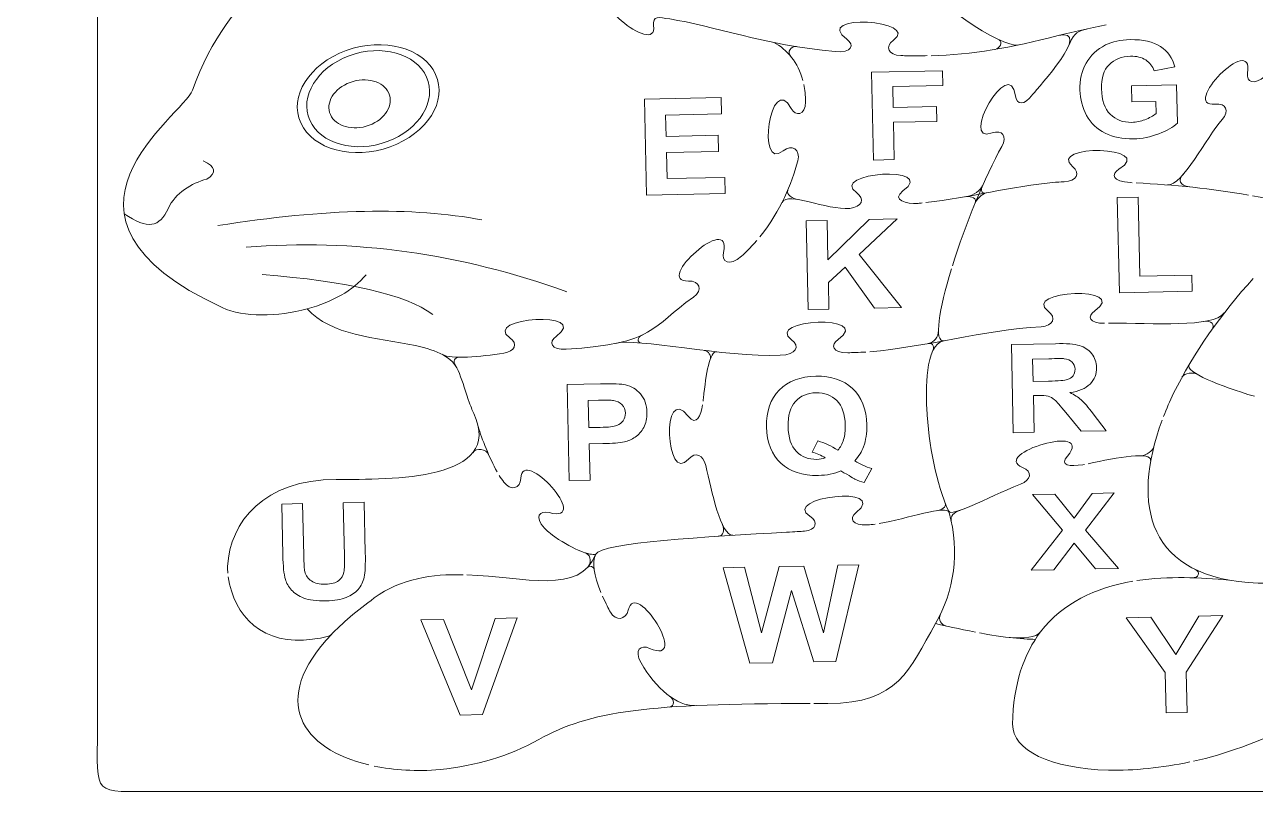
# Model space of a CAD drawing. Header units: millimetres. Extents: x -157 to 146, y -101 to 102.
# Drawn here: x -156.8 to 38.4, y -100.5 to 22.3 of the extents above; entities that cross this region are included whole.
import ezdxf

# ---------------------------------------------------------------- set-up
doc = ezdxf.new("R2010")
doc.units = ezdxf.units.MM
doc.header["$MEASUREMENT"] = 0
doc.layers.add('layer 1', color=7, linetype='Continuous')

msp = doc.modelspace()

# ---------------------------------------------------------------- linework, layer by layer
at = {"layer": 'layer 1', "color": 250, "lineweight": 9}
for points, knots in [([(-145.2239, -89.4805), (-145.2239, -29.4811), (-145.2239, 30.5182), (-145.2239, 90.5176), (-145.2239, 90.5176), (-145.2239, 101.6269), (-146.2814, 100.5684), (-135.1721, 100.5684), (-135.1721, 100.5684), (-45.2325, 100.5684), (44.7071, 100.5684), (134.6468, 100.5684), (134.6468, 100.5684), (145.7984, 100.5684), (144.7761, 101.6701), (144.7761, 90.515), (144.7761, 90.515), (144.7761, 30.5165), (144.7761, -29.482), (144.7761, -89.4805), (144.7761, -89.4805), (144.7761, -100.5424), (145.7711, -99.4316), (134.7144, -99.4316), (134.7144, -99.4316), (44.7296, -99.4316), (-45.2551, -99.4316), (-135.2398, -99.4316), (-135.2398, -99.4316), (-146.2558, -99.4316), (-145.2239, -100.498), (-145.2239, -89.4805)], [0, 0, 0, 0, 0.125, 0.125, 0.125, 0.125, 0.25, 0.25, 0.25, 0.25, 0.375, 0.375, 0.375, 0.375, 0.5, 0.5, 0.5, 0.5, 0.625, 0.625, 0.625, 0.625, 0.75, 0.75, 0.75, 0.75, 0.875, 0.875, 0.875, 0.875, 1, 1, 1, 1]), ([(-37.1446, 68.6696), (-38.302, 68.3868), (-39.5338, 63.6297), (-39.2407, 61.2562), (-39.2407, 61.2562), (-38.9496, 58.8974), (-39.6095, 58.3615), (-40.8535, 59.2016), (-40.8535, 59.2016), (-46.7399, 63.1765), (-40.8127, 47.7432), (-38.6866, 52.6766), (-38.6866, 52.6766), (-38.036, 54.1862), (-36.8608, 53.8153), (-35.6229, 52.651), (-35.6229, 52.651), (-33.4039, 50.5635), (-28.7941, 46.6535), (-26.2743, 47.3192), (-26.2743, 47.3192), (-28.7416, 46.6705), (-24.0841, 41.0125), (-22.2198, 37.8514), (-22.2198, 37.8514), (-21.039, 35.8493), (-21.8088, 35.069), (-23.2352, 35.605), (-23.2352, 35.605), (-29.9847, 38.1413), (-20.2171, 24.5016), (-19.4347, 29.7624), (-19.4347, 29.7624), (-19.1954, 31.3722), (-17.8141, 31.4749), (-16.5839, 30.2407), (-16.5839, 30.2407), (-12.6629, 26.3071), (-2.0189, 18.4974), (0.8826, 19.0468)], [0, 0, 0, 0, 0.1, 0.1, 0.1, 0.1, 0.2, 0.2, 0.2, 0.2, 0.3, 0.3, 0.3, 0.3, 0.4, 0.4, 0.4, 0.4, 0.5, 0.5, 0.5, 0.5, 0.6, 0.6, 0.6, 0.6, 0.7, 0.7, 0.7, 0.7, 0.8, 0.8, 0.8, 0.8, 0.9, 0.9, 0.9, 0.9, 1, 1, 1, 1]), ([(-13.6035, 17.3465), (-14.0242, 17.3355), (-14.5485, 17.3355), (-14.9735, 17.3301), (-14.9735, 17.3301), (-16.3052, 17.3269), (-17.0395, 17.3369), (-17.7788, 17.3551), (-17.7788, 17.3551), (-19.8217, 17.4057), (-20.3823, 18.7997), (-18.9919, 19.7897), (-18.9919, 19.7897), (-14.4483, 23.0249), (-32.07, 24.1355), (-26.3503, 19.9566), (-26.3503, 19.9566), (-25.1415, 19.0735), (-25.5034, 17.7585), (-28.2209, 18.0009), (-28.2209, 18.0009), (-39.3634, 18.9952), (-47.7892, 22.1485), (-54.4172, 23.1682), (-54.4172, 23.1682), (-56.2115, 23.4442), (-57.2048, 23.7287), (-57.0054, 22.1153), (-57.0054, 22.1153), (-56.3537, 16.8429), (-69.4766, 27.788), (-62.2551, 26.8924), (-62.2551, 26.8924), (-60.7289, 26.7031), (-60.3888, 27.4949), (-61.8813, 29.5746), (-61.8813, 29.5746), (-62.42, 30.3254), (-62.7736, 31.3634), (-63.0662, 32.4741)], [0, 0, 0, 0, 0.1, 0.1, 0.1, 0.1, 0.2, 0.2, 0.2, 0.2, 0.3, 0.3, 0.3, 0.3, 0.4, 0.4, 0.4, 0.4, 0.5, 0.5, 0.5, 0.5, 0.6, 0.6, 0.6, 0.6, 0.7, 0.7, 0.7, 0.7, 0.8, 0.8, 0.8, 0.8, 0.9, 0.9, 0.9, 0.9, 1, 1, 1, 1]), ([(-117.9476, 29.5842), (-122.846, 25.6371), (-127.2185, 20.0378), (-130.1443, 11.8921), (-130.1443, 11.8921), (-131.6357, 7.7399), (-156.7711, -8.0987), (-125.4185, -22.641), (-125.4185, -22.641), (-122.015, -24.2196), (-116.6493, -24.0949), (-111.9406, -22.8208), (-111.9406, -22.8208), (-108.2735, -27.0538), (-101.0348, -27.4216), (-94.8028, -28.6695), (-94.8028, -28.6695), (-91.2551, -29.4865), (-88.9083, -30.5011), (-88.0179, -32.6068), (-88.0179, -32.6068), (-87.4544, -33.9393), (-87.0457, -35.329), (-86.4001, -37.2449), (-86.4001, -37.2449), (-86.0106, -38.3386), (-85.7906, -38.8897), (-85.5396, -39.4315), (-85.5396, -39.4315), (-80.5784, -50.1389), (-98.6251, -49.9297), (-107.3653, -49.9209), (-107.3653, -49.9209), (-118.8312, -49.9096), (-124.1759, -56.6295), (-124.5928, -63.7362), (-124.5928, -63.7362), (-124.5868, -64.0343), (-124.5743, -64.4749), (-124.5511, -64.7685)], [0, 0, 0, 0, 0.1, 0.1, 0.1, 0.1, 0.2, 0.2, 0.2, 0.2, 0.3, 0.3, 0.3, 0.3, 0.4, 0.4, 0.4, 0.4, 0.5, 0.5, 0.5, 0.5, 0.6, 0.6, 0.6, 0.6, 0.7, 0.7, 0.7, 0.7, 0.8, 0.8, 0.8, 0.8, 0.9, 0.9, 0.9, 0.9, 1, 1, 1, 1]), ([(70.9758, 19.6711), (70.7908, 19.7489), (70.5389, 19.847), (70.3529, 19.9237), (70.3529, 19.9237), (59.9014, 24.0437), (49.5441, 26.107), (37.6259, 25.3432), (37.6259, 25.3432), (36.8091, 25.2922), (35.9217, 25.2624), (35.0984, 25.1954)], [0, 0, 0, 0, 0.33333333, 0.33333333, 0.33333333, 0.33333333, 0.66666667, 0.66666667, 0.66666667, 0.66666667, 1, 1, 1, 1]), ([(14.7413, 22.2175), (12.091, 21.6857), (9.5432, 21.123), (7.157, 20.5548), (7.157, 20.5548), (-0.3674, 18.526), (-6.5431, 17.5375), (-13.0035, 17.3115)], [0, 0, 0, 0, 0.5, 0.5, 0.5, 0.5, 1, 1, 1, 1]), ([(-9.6186, -16.0069), (-7.5893, -9.5331), (-4.5017, -1.8578), (-1.7771, 2.9414), (-1.7771, 2.9414), (-0.8668, 4.5448), (-1.7053, 5.6534), (-3.3426, 5.0757), (-3.3426, 5.0757), (-8.6929, 3.1875), (-0.4298, 17.7022), (0.3793, 10.9804), (0.3793, 10.9804), (0.5502, 9.5597), (1.7107, 9.2659), (3.1506, 11.2384), (3.1506, 11.2384), (3.8844, 12.2442), (12.8137, 21.787), (7.157, 20.5548)], [0, 0, 0, 0, 0.2, 0.2, 0.2, 0.2, 0.4, 0.4, 0.4, 0.4, 0.6, 0.6, 0.6, 0.6, 0.8, 0.8, 0.8, 0.8, 1, 1, 1, 1]), ([(42.2726, 15.9448), (41.2653, 15.1494), (40.7466, 14.7266), (40.0379, 14.141), (40.0379, 14.141), (38.0989, 12.5386), (36.9993, 13.1455), (37.2013, 14.5634), (37.2013, 14.5634), (38.1575, 21.2729), (26.3826, 9.0194), (32.0615, 9.6589), (32.0615, 9.6589), (33.7993, 9.8546), (34.3604, 8.5667), (33.1695, 7.215), (33.1695, 7.215), (30.6719, 4.3806), (26.8189, -3.3587), (24.506, -3.165)], [0, 0, 0, 0, 0.2, 0.2, 0.2, 0.2, 0.4, 0.4, 0.4, 0.4, 0.6, 0.6, 0.6, 0.6, 0.8, 0.8, 0.8, 0.8, 1, 1, 1, 1]), ([(-33.1926, 12.7906), (-33.0134, 11.9342), (-32.9176, 11.0139), (-32.9184, 10.0338), (-32.9184, 10.0338), (-32.9202, 7.7819), (-34.499, 7.6959), (-35.1948, 8.9698), (-35.1948, 8.9698), (-38.4873, 14.9976), (-40.7644, -1.27), (-36.4591, 2.235), (-36.4591, 2.235), (-35.1416, 3.3075), (-33.6468, 2.4953), (-34.1499, 0.6609), (-34.1499, 0.6609), (-35.1714, -3.0634), (-36.7748, -7.1038), (-40.1456, -11.3955)], [0, 0, 0, 0, 0.2, 0.2, 0.2, 0.2, 0.4, 0.4, 0.4, 0.4, 0.6, 0.6, 0.6, 0.6, 0.8, 0.8, 0.8, 0.8, 1, 1, 1, 1]), ([(18.9127, -2.8204), (18.9127, -2.8204), (18.6079, -2.805), (18.6079, -2.805), (18.6079, -2.805), (15.7226, -2.6666), (15.4996, -1.4474), (16.787, -0.6665), (16.787, -0.6665), (22.8955, 3.0392), (5.2339, 3.34), (9.4411, -0.2452), (9.4411, -0.2452), (10.7285, -1.3423), (10.042, -2.5982), (8.1172, -2.6719), (8.1172, -2.6719), (7.8478, -2.6822), (7.5782, -2.6957), (6.7092, -2.7546), (6.7092, -2.7546), (-0.2842, -3.3438), (-6.919, -5.2143), (-13.812, -5.9672)], [0, 0, 0, 0, 0.16666667, 0.16666667, 0.16666667, 0.16666667, 0.33333333, 0.33333333, 0.33333333, 0.33333333, 0.5, 0.5, 0.5, 0.5, 0.66666667, 0.66666667, 0.66666667, 0.66666667, 0.83333333, 0.83333333, 0.83333333, 0.83333333, 1, 1, 1, 1]), ([(-14.412, -6.0387), (-14.5787, -6.0547), (-14.8971, -6.0858), (-15.0642, -6.1003), (-15.0642, -6.1003), (-16.8958, -6.224), (-19.3765, -5.5653), (-17.4631, -4.1316), (-17.4631, -4.1316), (-11.7843, 0.1235), (-29.3941, -1.2228), (-24.8194, -4.3969), (-24.8194, -4.3969), (-23.4196, -5.3682), (-23.968, -6.6964), (-25.8888, -6.886), (-25.8888, -6.886), (-29.5948, -7.2516), (-35.7696, -4.0955), (-36.6037, -5.9351)], [0, 0, 0, 0, 0.2, 0.2, 0.2, 0.2, 0.4, 0.4, 0.4, 0.4, 0.6, 0.6, 0.6, 0.6, 0.8, 0.8, 0.8, 0.8, 1, 1, 1, 1]), ([(-4.4399, -4.4684), (-4.9382, -4.5648), (-5.196, -4.0383), (-4.8493, -3.3039), (-4.8493, -3.3039), (-5.1914, -4.0221), (-6.1266, -4.8045), (-7.5152, -5.0532), (-7.5152, -5.0532), (-6.5287, -4.8808), (-5.7002, -5.3535), (-5.9973, -6.0188), (-5.9973, -6.0188), (-5.77, -5.5106), (-4.9788, -4.5726), (-4.2605, -4.4336)], [0, 0, 0, 0, 0.25, 0.25, 0.25, 0.25, 0.5, 0.5, 0.5, 0.5, 0.75, 0.75, 0.75, 0.75, 1, 1, 1, 1]), ([(-40.6255, -11.9935), (-41.8308, -13.3271), (-42.4287, -13.9053), (-43.0683, -14.4648), (-43.0683, -14.4648), (-45.0337, -16.184), (-46.2627, -15.3), (-45.9433, -13.9004), (-45.9433, -13.9004), (-44.432, -7.2782), (-57.1885, -18.6537), (-51.4746, -18.4229), (-51.4746, -18.4229), (-49.7261, -18.3523), (-49.0862, -19.8802), (-50.6854, -20.99), (-50.6854, -20.99), (-57.5226, -25.7349), (-56.5986, -28.3573), (-70.8744, -29.2407), (-70.8744, -29.2407), (-73.3317, -29.3928), (-73.6787, -28.1058), (-72.4696, -27.2168), (-72.4696, -27.2168), (-66.7491, -23.0103), (-84.3711, -24.206), (-79.8281, -27.4193), (-79.8281, -27.4193), (-78.438, -28.4026), (-79.0166, -29.6019), (-80.7667, -29.8649), (-80.7667, -29.8649), (-84.5044, -30.4267), (-89.1352, -30.9369), (-90.5456, -30.0574)], [0, 0, 0, 0, 0.11111111, 0.11111111, 0.11111111, 0.11111111, 0.22222222, 0.22222222, 0.22222222, 0.22222222, 0.33333333, 0.33333333, 0.33333333, 0.33333333, 0.44444444, 0.44444444, 0.44444444, 0.44444444, 0.55555556, 0.55555556, 0.55555556, 0.55555556, 0.66666667, 0.66666667, 0.66666667, 0.66666667, 0.77777778, 0.77777778, 0.77777778, 0.77777778, 0.88888889, 0.88888889, 0.88888889, 0.88888889, 1, 1, 1, 1]), ([(11.3067, -47.5401), (11.3067, -47.5401), (11.0519, -47.5854), (11.0519, -47.5854), (11.0519, -47.5854), (9.0219, -47.8725), (7.3083, -47.7612), (8.6243, -46.1986), (8.6243, -46.1986), (13.1197, -40.8621), (-3.7137, -45.8776), (1.5197, -48.0048), (1.5197, -48.0048), (3.1213, -48.6557), (2.8771, -49.9789), (1.1798, -50.663), (1.1798, -50.663), (-4.4631, -52.9373), (-9.7801, -55.9786), (-10.245, -54.9244), (-10.245, -54.9244), (-12.1848, -50.5248), (-13.367, -44.5414), (-13.6894, -38.628), (-13.6894, -38.628), (-13.8017, -36.1889), (-14.037, -28.4529), (-10.9927, -27.9099), (-10.9927, -27.9099), (-12.5877, -28.1986), (-11.7284, -22.9264), (-9.7683, -16.5069)], [0, 0, 0, 0, 0.125, 0.125, 0.125, 0.125, 0.25, 0.25, 0.25, 0.25, 0.375, 0.375, 0.375, 0.375, 0.5, 0.5, 0.5, 0.5, 0.625, 0.625, 0.625, 0.625, 0.75, 0.75, 0.75, 0.75, 0.875, 0.875, 0.875, 0.875, 1, 1, 1, 1]), ([(-22.737, -29.6527), (-13.7295, -28.8714), (-4.8877, -26.2726), (4.4573, -25.6685), (4.4573, -25.6685), (6.3503, -25.5463), (6.9441, -24.2305), (5.5783, -23.2182), (5.5783, -23.2182), (1.1153, -19.9099), (18.7608, -19.0856), (12.9393, -23.1708), (12.9393, -23.1708), (11.7273, -24.0213), (12.0256, -25.1885), (14.5196, -25.1273)], [0, 0, 0, 0, 0.25, 0.25, 0.25, 0.25, 0.5, 0.5, 0.5, 0.5, 0.75, 0.75, 0.75, 0.75, 1, 1, 1, 1]), ([(38.0867, -18.0236), (33.0962, -23.4729), (28.5708, -29.9376), (25.4579, -36.246), (25.4579, -36.246), (24.8714, -37.4807), (24.3403, -38.709), (23.8703, -39.9241)], [0, 0, 0, 0, 0.5, 0.5, 0.5, 0.5, 1, 1, 1, 1]), ([(-63.0372, -28.3262), (-59.9572, -27.3769), (-45.6556, -30.5727), (-36.9312, -30.209), (-36.9312, -30.209), (-34.3591, -30.1018), (-33.7632, -28.7726), (-35.1289, -27.7604), (-35.1289, -27.7604), (-39.5917, -24.4521), (-21.9465, -23.6278), (-27.7678, -27.713), (-27.7678, -27.713), (-28.998, -28.5762), (-28.6887, -29.809), (-26.214, -29.8016), (-26.214, -29.8016), (-25.4476, -29.7994), (-24.4725, -29.7602), (-23.337, -29.6917)], [0, 0, 0, 0, 0.2, 0.2, 0.2, 0.2, 0.4, 0.4, 0.4, 0.4, 0.6, 0.6, 0.6, 0.6, 0.8, 0.8, 0.8, 0.8, 1, 1, 1, 1]), ([(15.1577, -25.113), (15.1577, -25.113), (15.2366, -25.1114), (15.2366, -25.1114), (15.2366, -25.1114), (22.3283, -25.0743), (31.5952, -25.8944), (33.4996, -23.4898)], [0, 0, 0, 0, 0.5, 0.5, 0.5, 0.5, 1, 1, 1, 1]), ([(-11.8242, -26.2503), (-11.8622, -27.2944), (-12.4739, -28.1759), (-13.4448, -28.3514), (-13.4448, -28.3514), (-12.6604, -28.2098), (-12.4167, -28.9912), (-12.7659, -29.5812)], [0, 0, 0, 0, 0.5, 0.5, 0.5, 0.5, 1, 1, 1, 1]), ([(-46.986, -29.6614), (-48.1369, -29.5102), (-48.6863, -33.126), (-49.1185, -36.997), (-49.1185, -36.997), (-49.134, -37.1434), (-49.1522, -37.3017), (-49.1735, -37.467)], [0, 0, 0, 0, 0.5, 0.5, 0.5, 0.5, 1, 1, 1, 1]), ([(-49.2605, -38.0623), (-49.5353, -39.7204), (-50.141, -41.5648), (-51.5144, -39.8703), (-51.5144, -39.8703), (-55.8902, -34.4707), (-55.0777, -50.85), (-51.4948, -46.7035), (-51.4948, -46.7035), (-50.3984, -45.4347), (-49.1295, -46.0005), (-48.7394, -47.7159), (-48.7394, -47.7159), (-47.8337, -51.6978), (-46.3523, -58.908), (-44.4516, -58.7868)], [0, 0, 0, 0, 0.25, 0.25, 0.25, 0.25, 0.5, 0.5, 0.5, 0.5, 0.75, 0.75, 0.75, 0.75, 1, 1, 1, 1]), ([(23.6408, -40.5235), (18.6456, -53.9792), (21.2809, -65.6858), (38.886, -66.3873), (38.886, -66.3873), (41.4325, -66.3839), (43.908, -66.4294), (46.6974, -66.4406)], [0, 0, 0, 0, 0.5, 0.5, 0.5, 0.5, 1, 1, 1, 1]), ([(-81.5215, -49.2942), (-81.3147, -49.631), (-80.9711, -50.0438), (-80.7663, -50.3277), (-80.7663, -50.3277), (-79.7014, -51.8042), (-78.1131, -51.3845), (-78.0684, -49.7604), (-78.0684, -49.7604), (-77.9221, -44.453), (-66.5755, -56.9934), (-73.5893, -55.1717), (-73.5893, -55.1717), (-75.0716, -54.7868), (-76.0293, -55.8419), (-74.3151, -57.6518), (-74.3151, -57.6518), (-74.0775, -57.9026), (-73.8225, -58.146), (-72.6589, -59.0512), (-72.6589, -59.0512), (-69.5153, -61.1698), (-67.0556, -62.0172), (-66.192, -61.7793), (-66.192, -61.7793), (-68.6995, -68.2899), (-77.378, -65.3914), (-86.6266, -65.0616)], [0, 0, 0, 0, 0.14285714, 0.14285714, 0.14285714, 0.14285714, 0.28571429, 0.28571429, 0.28571429, 0.28571429, 0.42857143, 0.42857143, 0.42857143, 0.42857143, 0.57142857, 0.57142857, 0.57142857, 0.57142857, 0.71428571, 0.71428571, 0.71428571, 0.71428571, 0.85714286, 0.85714286, 0.85714286, 0.85714286, 1, 1, 1, 1]), ([(-21.86, -57.0033), (-22.289, -57.0637), (-22.6921, -57.1059), (-23.0596, -57.124), (-23.0596, -57.124), (-25.6279, -57.2506), (-26.0353, -56.1172), (-24.88, -55.1687), (-24.88, -55.1687), (-19.4136, -50.6802), (-36.9419, -52.7634), (-32.2167, -55.7422), (-32.2167, -55.7422), (-30.7708, -56.6537), (-31.262, -58.0126), (-33.0769, -58.121), (-33.0769, -58.121), (-33.796, -58.164), (-34.5506, -58.208), (-35.9334, -58.2873), (-35.9334, -58.2873), (-48.3005, -58.9942), (-65.3669, -59.9342), (-66.192, -61.7793), (-66.192, -61.7793), (-66.7972, -63.1324), (-66.5254, -65.0041), (-65.3899, -67.8535)], [0, 0, 0, 0, 0.14285714, 0.14285714, 0.14285714, 0.14285714, 0.28571429, 0.28571429, 0.28571429, 0.28571429, 0.42857143, 0.42857143, 0.42857143, 0.42857143, 0.57142857, 0.57142857, 0.57142857, 0.57142857, 0.71428571, 0.71428571, 0.71428571, 0.71428571, 0.85714286, 0.85714286, 0.85714286, 0.85714286, 1, 1, 1, 1]), ([(-12.3028, -72.7984), (-9.3622, -67.6735), (-8.3932, -61.4878), (-10.1566, -55.1383), (-10.1566, -55.1383), (-10.3862, -53.9399), (-16.8775, -56.1438), (-21.26, -56.9156)], [0, 0, 0, 0, 0.5, 0.5, 0.5, 0.5, 1, 1, 1, 1]), ([(-67.9027, -61.5678), (-67.2352, -61.7042), (-66.6433, -62.7394), (-67.4387, -63.8336), (-67.4387, -63.8336), (-67.1975, -63.5344), (-66.5117, -63.7776), (-66.4996, -64.0929)], [0, 0, 0, 0, 0.5, 0.5, 0.5, 0.5, 1, 1, 1, 1]), ([(-124.4682, -65.3685), (-123.6347, -71.5568), (-118.8848, -76.4547), (-111.1016, -75.2909), (-111.1016, -75.2909), (-110.1782, -75.1529), (-108.5209, -74.958), (-108.049, -74.4536), (-108.049, -74.4536), (-118.1664, -85.0524), (-112.763, -92.7198), (-102.2, -95.2239)], [0, 0, 0, 0, 0.33333333, 0.33333333, 0.33333333, 0.33333333, 0.66666667, 0.66666667, 0.66666667, 0.66666667, 1, 1, 1, 1]), ([(-87.2266, -65.0445), (-92.0568, -64.9375), (-97.0456, -65.6005), (-101.3237, -68.7318), (-101.3237, -68.7318), (-104.0609, -70.7353), (-106.4467, -72.7787), (-108.204, -74.6143)], [0, 0, 0, 0, 0.5, 0.5, 0.5, 0.5, 1, 1, 1, 1]), ([(-65.1147, -68.4535), (-64.5163, -69.7264), (-64.1926, -70.3904), (-63.8653, -70.9764), (-63.8653, -70.9764), (-63.0466, -72.4423), (-61.3851, -72.2566), (-61.034, -70.6642), (-61.034, -70.6642), (-59.8863, -65.4606), (-51.0929, -79.6613), (-57.6499, -76.7241), (-57.6499, -76.7241), (-59.0358, -76.1033), (-60.1846, -76.9637), (-59, -79.0336), (-59, -79.0336), (-56.6976, -83.0563), (-53.1993, -85.9461), (-50.5221, -85.7975)], [0, 0, 0, 0, 0.2, 0.2, 0.2, 0.2, 0.4, 0.4, 0.4, 0.4, 0.6, 0.6, 0.6, 0.6, 0.8, 0.8, 0.8, 0.8, 1, 1, 1, 1]), ([(-31.5754, -85.4952), (-30.8582, -85.4973), (-30.1311, -85.5002), (-29.3884, -85.5042), (-29.3884, -85.5042), (-18.112, -85.4266), (-16.498, -80.1108), (-12.3028, -72.7984), (-12.3028, -72.7984), (-10.7678, -73.1418), (-8.5955, -73.649), (-5.949, -74.1601)], [0, 0, 0, 0, 0.33333333, 0.33333333, 0.33333333, 0.33333333, 0.66666667, 0.66666667, 0.66666667, 0.66666667, 1, 1, 1, 1]), ([(-5.349, -74.2694), (-3.7642, -74.578), (2.9494, -76.0124), (4.3623, -74.0929), (4.3623, -74.0929), (1.7766, -77.5591), (-0.005, -82.3396), (-0.0674, -88.7611), (-0.0674, -88.7611), (-0.1082, -92.9556), (5.8925, -95.7565), (15.1527, -96.0828), (15.1527, -96.0828), (19.1597, -96.1239), (23.5708, -95.6962), (28.0162, -94.7576)], [0, 0, 0, 0, 0.25, 0.25, 0.25, 0.25, 0.5, 0.5, 0.5, 0.5, 0.75, 0.75, 0.75, 0.75, 1, 1, 1, 1]), ([(-101.3453, -95.4138), (-98.1843, -96.0638), (-94.608, -96.2698), (-90.8722, -95.9742), (-90.8722, -95.9742), (-85.2156, -95.3688), (-79.9637, -93.8434), (-75.2317, -91.1882), (-75.2317, -91.1882), (-67.2034, -86.6833), (-57.6738, -85.4461), (-32.1754, -85.4952)], [0, 0, 0, 0, 0.33333333, 0.33333333, 0.33333333, 0.33333333, 0.66666667, 0.66666667, 0.66666667, 0.66666667, 1, 1, 1, 1]), ([(28.6162, -94.6391), (33.6294, -93.5123), (38.8949, -91.6729), (43.9181, -89.0815), (43.9181, -89.0815), (48.3216, -86.8097), (61.7858, -92.3399), (76.0514, -91.2302), (76.0514, -91.2302), (77.2078, -91.1116), (78.3189, -90.9582), (79.2892, -90.7926)], [0, 0, 0, 0, 0.33333333, 0.33333333, 0.33333333, 0.33333333, 0.66666667, 0.66666667, 0.66666667, 0.66666667, 1, 1, 1, 1])]:
    msp.add_open_spline(points, degree=3, knots=knots, dxfattribs=at)
for points in [[(11.6383, 21.5707), (9.7697, 21.1593), (9.4966, 20.4648), (8.7811, 18.8754)], [(-2.1971, 19.857), (-1.6132, 19.5303), (-2.0806, 18.4834), (-2.8642, 18.3483)], [(-37.9693, 19.4488), (-35.8142, 18.3356), (-34.0905, 16.2545), (-33.3342, 13.3906)], [(-34.3611, 18.7847), (-35.2287, 18.9316), (-35.8849, 17.9293), (-35.3118, 17.3051)], [(27.0105, -1.4455), (26.1067, -2.3864), (26.4087, -3.3219), (28.0121, -3.472)], [(37.3361, -4.7854), (31.4896, -3.7472), (25.5359, -3.1722), (19.5112, -2.8514)], [(-35.7408, -4.0265), (-36.0373, -4.7193), (-34.9172, -5.3697), (-34.0841, -5.477)], [(57.4835, -10.7217), (51.1495, -7.9574), (44.6199, -6.1194), (37.949, -4.896)], [(30.2238, -24.8703), (31.4929, -24.5965), (32.0724, -25.4126), (31.5062, -26.1528)], [(-58.7555, -26.9624), (-59.7266, -27.3593), (-59.6639, -28.2275), (-58.8728, -28.2711)], [(-87.8238, -30.5311), (-88.6255, -30.5371), (-88.9059, -31.1867), (-88.4491, -31.8216)], [(-48.9757, -29.4332), (-48.3194, -29.5105), (-47.8148, -30.3203), (-48.0524, -30.8746)], [(26.7843, -33.6856), (27.1505, -33.0197), (28.546, -32.7992), (29.3313, -33.3099)], [(38.266, -36.7248), (32.8444, -35.0922), (27.2334, -32.9027), (27.9271, -31.6866)], [(-84.8326, -41.4864), (-84.2587, -43.5038), (-83.0675, -46.482), (-81.8359, -48.6942)], [(-85.6955, -45.6758), (-85.1444, -44.8067), (-83.5443, -45.0441), (-83.1269, -46.0393)], [(22.2504, -44.8244), (22.2209, -45.2676), (21.1442, -46.1705), (20.3213, -46.1507)], [(21.7858, -46.9087), (22.1, -45.4554), (16.5673, -46.3874), (11.8955, -47.4232)], [(-10.7497, -53.7011), (-10.5129, -54.2954), (-11.3535, -54.7681), (-12.2116, -54.9002)], [(-8.4152, -54.8233), (-9.4275, -55.138), (-9.995, -55.7589), (-9.8124, -56.528)], [(-46.1159, -57.0535), (-45.6681, -58.0079), (-45.9307, -58.8806), (-46.7808, -58.9361)], [(28.8489, -64.2103), (29.8351, -64.6478), (29.3972, -65.5701), (28.393, -65.5278)], [(19.002, -66.0588), (12.9616, -67.1704), (7.9613, -69.4805), (4.3623, -74.0929)], [(34.237, -65.8957), (29.6597, -65.4501), (24.7784, -65.2491), (19.6157, -65.9677)], [(-11.5121, -71.2961), (-11.9492, -72.1592), (-11.415, -73.0142), (-10.6464, -73.1714)], [(-0.6341, -75.0001), (0.9528, -75.1916), (2.6079, -75.2773), (3.5259, -75.306)], [(-54.4674, -84.3141), (-53.6959, -84.8312), (-53.6179, -85.9735), (-54.559, -86.0396)]]:
    msp.add_open_spline(points, degree=3, dxfattribs=at)
at = {"layer": 'layer 1', "color": 22, "lineweight": 9}
for points, knots in [([(-105.757, 18.158), (-99.8546, 20.289), (-93.5106, 18.5967), (-91.5901, 14.3789), (-91.5901, 14.3789), (-89.6697, 10.1612), (-92.8988, 5.0129), (-98.8011, 2.8817), (-98.8011, 2.8817), (-104.7034, 0.7507), (-111.0475, 2.4429), (-112.9679, 6.6606), (-112.9679, 6.6606), (-114.8884, 10.8785), (-111.6592, 16.0268), (-105.757, 18.158)], [0, 0, 0, 0, 0.25, 0.25, 0.25, 0.25, 0.5, 0.5, 0.5, 0.5, 0.75, 0.75, 0.75, 0.75, 1, 1, 1, 1]), ([(18.8563, 9.9961), (18.8563, 9.9961), (18.8006, 12.5639), (18.8006, 12.5639), (18.8006, 12.5639), (18.8006, 12.5639), (25.9418, 12.7152), (25.9418, 12.7152), (25.9418, 12.7152), (25.9418, 12.7152), (26.0735, 6.6468), (26.0735, 6.6468), (26.0735, 6.6468), (25.3917, 6.0079), (24.3987, 5.4369), (23.0908, 4.9336), (23.0908, 4.9336), (21.7828, 4.434), (20.4545, 4.1681), (19.1056, 4.1395), (19.1056, 4.1395), (17.3901, 4.1032), (15.8851, 4.4049), (14.5944, 5.0446), (14.5944, 5.0446), (13.3037, 5.6879), (12.324, 6.6217), (11.655, 7.853), (11.655, 7.853), (10.9861, 9.0843), (10.6358, 10.4288), (10.6041, 11.89), (10.6041, 11.89), (10.5697, 13.4754), (10.8983, 14.8946), (11.586, 16.1439), (11.586, 16.1439), (12.2776, 17.3899), (13.304, 18.359), (14.6729, 19.0445), (14.6729, 19.0445), (15.7127, 19.5739), (17.0178, 19.8535), (18.5844, 19.8867), (18.5844, 19.8867), (20.6209, 19.9299), (22.2228, 19.5663), (23.3824, 18.7996), (23.3824, 18.7996), (24.546, 18.0295), (25.3072, 16.9491), (25.6662, 15.5551), (25.6662, 15.5551), (25.6662, 15.5551), (22.3887, 14.9145), (22.3887, 14.9145), (22.3887, 14.9145), (22.1394, 15.6578), (21.691, 16.241), (21.0436, 16.6601), (21.0436, 16.6601), (20.3961, 17.0793), (19.5967, 17.2788), (18.6414, 17.2585), (18.6414, 17.2585), (17.1933, 17.2279), (16.0525, 16.7779), (15.215, 15.9085), (15.215, 15.9085), (14.3777, 15.0357), (13.9809, 13.7641), (14.0173, 12.0865), (14.0173, 12.0865), (14.0565, 10.2812), (14.5177, 8.932), (15.4047, 8.046), (15.4047, 8.046), (16.2878, 7.1599), (17.4324, 6.7334), (18.8347, 6.7631), (18.8347, 6.7631), (19.5301, 6.7778), (20.2228, 6.9203), (20.9165, 7.1869), (20.9165, 7.1869), (21.6064, 7.4535), (22.1997, 7.7747), (22.6924, 8.1435), (22.6924, 8.1435), (22.6924, 8.1435), (22.6505, 10.0765), (22.6505, 10.0765), (22.6505, 10.0765), (22.6505, 10.0765), (18.8563, 9.9961), (18.8563, 9.9961)], [0, 0, 0, 0, 0.04166667, 0.04166667, 0.04166667, 0.04166667, 0.08333333, 0.08333333, 0.08333333, 0.08333333, 0.125, 0.125, 0.125, 0.125, 0.16666667, 0.16666667, 0.16666667, 0.16666667, 0.20833333, 0.20833333, 0.20833333, 0.20833333, 0.25, 0.25, 0.25, 0.25, 0.29166667, 0.29166667, 0.29166667, 0.29166667, 0.33333333, 0.33333333, 0.33333333, 0.33333333, 0.375, 0.375, 0.375, 0.375, 0.41666667, 0.41666667, 0.41666667, 0.41666667, 0.45833333, 0.45833333, 0.45833333, 0.45833333, 0.5, 0.5, 0.5, 0.5, 0.54166667, 0.54166667, 0.54166667, 0.54166667, 0.58333333, 0.58333333, 0.58333333, 0.58333333, 0.625, 0.625, 0.625, 0.625, 0.66666667, 0.66666667, 0.66666667, 0.66666667, 0.70833333, 0.70833333, 0.70833333, 0.70833333, 0.75, 0.75, 0.75, 0.75, 0.79166667, 0.79166667, 0.79166667, 0.79166667, 0.83333333, 0.83333333, 0.83333333, 0.83333333, 0.875, 0.875, 0.875, 0.875, 0.91666667, 0.91666667, 0.91666667, 0.91666667, 0.95833333, 0.95833333, 0.95833333, 0.95833333, 1, 1, 1, 1]), ([(-105.2983, 17.3278), (-100.1823, 19.2236), (-94.6815, 17.7124), (-93.0143, 13.9531), (-93.0143, 13.9531), (-91.3472, 10.1938), (-94.144, 5.6079), (-99.2599, 3.7119), (-99.2599, 3.7119), (-104.3757, 1.8161), (-109.8766, 3.3272), (-111.5437, 7.0865), (-111.5437, 7.0865), (-113.2109, 10.8458), (-110.414, 15.4317), (-105.2983, 17.3278)], [0, 0, 0, 0, 0.25, 0.25, 0.25, 0.25, 0.5, 0.5, 0.5, 0.5, 0.75, 0.75, 0.75, 0.75, 1, 1, 1, 1]), ([(-105.1575, 13.105), (-102.5996, 14.0529), (-99.8492, 13.2974), (-99.0156, 11.4178), (-99.0156, 11.4178), (-98.1821, 9.5381), (-99.5805, 7.2451), (-102.1384, 6.2972), (-102.1384, 6.2972), (-104.6962, 5.3493), (-107.4466, 6.1048), (-108.2802, 7.9844), (-108.2802, 7.9844), (-109.1138, 9.8641), (-107.7154, 12.1571), (-105.1575, 13.105)], [0, 0, 0, 0, 0.25, 0.25, 0.25, 0.25, 0.5, 0.5, 0.5, 0.5, 0.75, 0.75, 0.75, 0.75, 1, 1, 1, 1]), ([(-22.1555, 0.7838), (-22.1555, 0.7838), (-22.458, 14.7246), (-22.458, 14.7246), (-22.458, 14.7246), (-22.458, 14.7246), (-11.2055, 14.963), (-11.2055, 14.963), (-11.2055, 14.963), (-11.2055, 14.963), (-11.1543, 12.6032), (-11.1543, 12.6032), (-11.1543, 12.6032), (-11.1543, 12.6032), (-19.0903, 12.4351), (-19.0903, 12.4351), (-19.0903, 12.4351), (-19.0903, 12.4351), (-19.0187, 9.1373), (-19.0187, 9.1373), (-19.0187, 9.1373), (-19.0187, 9.1373), (-12.1678, 9.2825), (-12.1678, 9.2825), (-12.1678, 9.2825), (-12.1678, 9.2825), (-12.1167, 6.9228), (-12.1167, 6.9228), (-12.1167, 6.9228), (-12.1167, 6.9228), (-18.9675, 6.7777), (-18.9675, 6.7777), (-18.9675, 6.7777), (-18.9675, 6.7777), (-18.839, 0.854), (-18.839, 0.854), (-18.839, 0.854), (-18.839, 0.854), (-22.1555, 0.7838), (-22.1555, 0.7838)], [0, 0, 0, 0, 0.1, 0.1, 0.1, 0.1, 0.2, 0.2, 0.2, 0.2, 0.3, 0.3, 0.3, 0.3, 0.4, 0.4, 0.4, 0.4, 0.5, 0.5, 0.5, 0.5, 0.6, 0.6, 0.6, 0.6, 0.7, 0.7, 0.7, 0.7, 0.8, 0.8, 0.8, 0.8, 0.9, 0.9, 0.9, 0.9, 1, 1, 1, 1]), ([(-58.1456, -4.809), (-58.1456, -4.809), (-58.4761, 10.4241), (-58.4761, 10.4241), (-58.4761, 10.4241), (-58.4761, 10.4241), (-46.3103, 10.6818), (-46.3103, 10.6818), (-46.3103, 10.6818), (-46.3103, 10.6818), (-46.2544, 8.1033), (-46.2544, 8.1033), (-46.2544, 8.1033), (-46.2544, 8.1033), (-55.1074, 7.9157), (-55.1074, 7.9157), (-55.1074, 7.9157), (-55.1074, 7.9157), (-55.0342, 4.5393), (-55.0342, 4.5393), (-55.0342, 4.5393), (-55.0342, 4.5393), (-46.7964, 4.7138), (-46.7964, 4.7138), (-46.7964, 4.7138), (-46.7964, 4.7138), (-46.7407, 2.1495), (-46.7407, 2.1495), (-46.7407, 2.1495), (-46.7407, 2.1495), (-54.9786, 1.975), (-54.9786, 1.975), (-54.9786, 1.975), (-54.9786, 1.975), (-54.8886, -2.171), (-54.8886, -2.171), (-54.8886, -2.171), (-54.8886, -2.171), (-45.7223, -1.9769), (-45.7223, -1.9769), (-45.7223, -1.9769), (-45.7223, -1.9769), (-45.6666, -4.5447), (-45.6666, -4.5447), (-45.6666, -4.5447), (-45.6666, -4.5447), (-58.1456, -4.809), (-58.1456, -4.809)], [0, 0, 0, 0, 0.08333333, 0.08333333, 0.08333333, 0.08333333, 0.16666667, 0.16666667, 0.16666667, 0.16666667, 0.25, 0.25, 0.25, 0.25, 0.33333333, 0.33333333, 0.33333333, 0.33333333, 0.41666667, 0.41666667, 0.41666667, 0.41666667, 0.5, 0.5, 0.5, 0.5, 0.58333333, 0.58333333, 0.58333333, 0.58333333, 0.66666667, 0.66666667, 0.66666667, 0.66666667, 0.75, 0.75, 0.75, 0.75, 0.83333333, 0.83333333, 0.83333333, 0.83333333, 0.91666667, 0.91666667, 0.91666667, 0.91666667, 1, 1, 1, 1]), ([(-140.9855, -7.735), (-137.2571, -10.3455), (-135.3521, -9.8646), (-134.0037, -6.9414), (-134.0037, -6.9414), (-132.8306, -4.3984), (-130.3261, -2.9149), (-127.8773, -2.2512), (-127.8773, -2.2512), (-126.266, -1.2432), (-126.4505, -0.2731), (-128.4306, 0.6588)], [0, 0, 0, 0, 0.33333333, 0.33333333, 0.33333333, 0.33333333, 0.66666667, 0.66666667, 0.66666667, 0.66666667, 1, 1, 1, 1]), ([(16.86, -20.2932), (16.86, -20.2932), (16.5322, -5.1842), (16.5322, -5.1842), (16.5322, -5.1842), (16.5322, -5.1842), (19.8449, -5.1141), (19.8449, -5.1141), (19.8449, -5.1141), (19.8449, -5.1141), (20.117, -17.6552), (20.117, -17.6552), (20.117, -17.6552), (20.117, -17.6552), (28.3548, -17.4807), (28.3548, -17.4807), (28.3548, -17.4807), (28.3548, -17.4807), (28.4105, -20.0485), (28.4105, -20.0485), (28.4105, -20.0485), (28.4105, -20.0485), (16.86, -20.2932), (16.86, -20.2932)], [0, 0, 0, 0, 0.16666667, 0.16666667, 0.16666667, 0.16666667, 0.33333333, 0.33333333, 0.33333333, 0.33333333, 0.5, 0.5, 0.5, 0.5, 0.66666667, 0.66666667, 0.66666667, 0.66666667, 0.83333333, 0.83333333, 0.83333333, 0.83333333, 1, 1, 1, 1]), ([(-32.5168, -22.9642), (-32.5168, -22.9642), (-32.8224, -8.8752), (-32.8224, -8.8752), (-32.8224, -8.8752), (-32.8224, -8.8752), (-29.5097, -8.805), (-29.5097, -8.805), (-29.5097, -8.805), (-29.5097, -8.805), (-29.374, -15.0606), (-29.374, -15.0606), (-29.374, -15.0606), (-29.374, -15.0606), (-22.8155, -8.6632), (-22.8155, -8.6632), (-22.8155, -8.6632), (-22.8155, -8.6632), (-18.3603, -8.5688), (-18.3603, -8.5688), (-18.3603, -8.5688), (-18.3603, -8.5688), (-24.4196, -14.1877), (-24.4196, -14.1877), (-24.4196, -14.1877), (-24.4196, -14.1877), (-17.7185, -22.6507), (-17.7185, -22.6507), (-17.7185, -22.6507), (-17.7185, -22.6507), (-22.0055, -22.7416), (-22.0055, -22.7416), (-22.0055, -22.7416), (-22.0055, -22.7416), (-26.6576, -16.2239), (-26.6576, -16.2239), (-26.6576, -16.2239), (-26.6576, -16.2239), (-29.2964, -18.6361), (-29.2964, -18.6361), (-29.2964, -18.6361), (-29.2964, -18.6361), (-29.2041, -22.8941), (-29.2041, -22.8941), (-29.2041, -22.8941), (-29.2041, -22.8941), (-32.5168, -22.9642), (-32.5168, -22.9642)], [0, 0, 0, 0, 0.08333333, 0.08333333, 0.08333333, 0.08333333, 0.16666667, 0.16666667, 0.16666667, 0.16666667, 0.25, 0.25, 0.25, 0.25, 0.33333333, 0.33333333, 0.33333333, 0.33333333, 0.41666667, 0.41666667, 0.41666667, 0.41666667, 0.5, 0.5, 0.5, 0.5, 0.58333333, 0.58333333, 0.58333333, 0.58333333, 0.66666667, 0.66666667, 0.66666667, 0.66666667, 0.75, 0.75, 0.75, 0.75, 0.83333333, 0.83333333, 0.83333333, 0.83333333, 0.91666667, 0.91666667, 0.91666667, 0.91666667, 1, 1, 1, 1]), ([(0.0286, -42.5049), (0.0286, -42.5049), (-0.2748, -28.5153), (-0.2748, -28.5153), (-0.2748, -28.5153), (-0.2748, -28.5153), (6.7022, -28.3675), (6.7022, -28.3675), (6.7022, -28.3675), (8.456, -28.3303), (9.7311, -28.4304), (10.5313, -28.6644), (10.5313, -28.6644), (11.3314, -28.8984), (11.9792, -29.3311), (12.4708, -29.9627), (12.4708, -29.9627), (12.9624, -30.5974), (13.2152, -31.3253), (13.2331, -32.1526), (13.2331, -32.1526), (13.2559, -33.2014), (12.9117, -34.0788), (12.2044, -34.7781), (12.2044, -34.7781), (11.497, -35.4742), (10.4212, -35.9303), (8.9846, -36.1367), (8.9846, -36.1367), (9.7107, -36.4798), (10.3115, -36.8581), (10.7868, -37.2749), (10.7868, -37.2749), (11.2623, -37.6917), (11.9053, -38.4341), (12.7198, -39.5053), (12.7198, -39.5053), (12.7198, -39.5053), (14.785, -42.1923), (14.785, -42.1923), (14.785, -42.1923), (14.785, -42.1923), (10.8227, -42.2762), (10.8227, -42.2762), (10.8227, -42.2762), (10.8227, -42.2762), (8.3609, -39.2815), (8.3609, -39.2815), (8.3609, -39.2815), (7.4853, -38.2117), (6.8897, -37.5399), (6.5703, -37.2632), (6.5703, -37.2632), (6.2507, -36.9865), (5.9142, -36.8013), (5.5603, -36.7013), (5.5603, -36.7013), (5.2065, -36.6045), (4.6513, -36.5642), (3.8871, -36.5804), (3.8871, -36.5804), (3.8871, -36.5804), (3.2185, -36.5945), (3.2185, -36.5945), (3.2185, -36.5945), (3.2185, -36.5945), (3.3452, -42.4346), (3.3452, -42.4346), (3.3452, -42.4346), (3.3452, -42.4346), (0.0286, -42.5049), (0.0286, -42.5049)], [0, 0, 0, 0, 0.05555556, 0.05555556, 0.05555556, 0.05555556, 0.11111111, 0.11111111, 0.11111111, 0.11111111, 0.16666667, 0.16666667, 0.16666667, 0.16666667, 0.22222222, 0.22222222, 0.22222222, 0.22222222, 0.27777778, 0.27777778, 0.27777778, 0.27777778, 0.33333333, 0.33333333, 0.33333333, 0.33333333, 0.38888889, 0.38888889, 0.38888889, 0.38888889, 0.44444444, 0.44444444, 0.44444444, 0.44444444, 0.5, 0.5, 0.5, 0.5, 0.55555556, 0.55555556, 0.55555556, 0.55555556, 0.61111111, 0.61111111, 0.61111111, 0.61111111, 0.66666667, 0.66666667, 0.66666667, 0.66666667, 0.72222222, 0.72222222, 0.72222222, 0.72222222, 0.77777778, 0.77777778, 0.77777778, 0.77777778, 0.83333333, 0.83333333, 0.83333333, 0.83333333, 0.88888889, 0.88888889, 0.88888889, 0.88888889, 0.94444444, 0.94444444, 0.94444444, 0.94444444, 1, 1, 1, 1]), ([(3.1701, -34.3601), (3.1701, -34.3601), (5.6192, -34.3082), (5.6192, -34.3082), (5.6192, -34.3082), (7.2087, -34.2745), (8.201, -34.1981), (8.5959, -34.0757), (8.5959, -34.0757), (8.987, -33.9534), (9.2922, -33.7482), (9.5115, -33.4632), (9.5115, -33.4632), (9.727, -33.1784), (9.8341, -32.8275), (9.825, -32.4073), (9.825, -32.4073), (9.8148, -31.935), (9.6575, -31.5603), (9.357, -31.2767), (9.357, -31.2767), (9.0565, -30.993), (8.6361, -30.8195), (8.0956, -30.7527), (8.0956, -30.7527), (7.8276, -30.729), (7.021, -30.7299), (5.676, -30.7584), (5.676, -30.7584), (5.676, -30.7584), (3.0931, -30.8131), (3.0931, -30.8131), (3.0931, -30.8131), (3.0931, -30.8131), (3.1701, -34.3601), (3.1701, -34.3601)], [0, 0, 0, 0, 0.11111111, 0.11111111, 0.11111111, 0.11111111, 0.22222222, 0.22222222, 0.22222222, 0.22222222, 0.33333333, 0.33333333, 0.33333333, 0.33333333, 0.44444444, 0.44444444, 0.44444444, 0.44444444, 0.55555556, 0.55555556, 0.55555556, 0.55555556, 0.66666667, 0.66666667, 0.66666667, 0.66666667, 0.77777778, 0.77777778, 0.77777778, 0.77777778, 0.88888889, 0.88888889, 0.88888889, 0.88888889, 1, 1, 1, 1]), ([(-70.41, -50.0984), (-70.41, -50.0984), (-70.7405, -34.8653), (-70.7405, -34.8653), (-70.7405, -34.8653), (-70.7405, -34.8653), (-65.4256, -34.7527), (-65.4256, -34.7527), (-65.4256, -34.7527), (-63.412, -34.7101), (-62.096, -34.7603), (-61.4814, -34.8998), (-61.4814, -34.8998), (-60.5365, -35.1069), (-59.7347, -35.5867), (-59.0838, -36.3394), (-59.0838, -36.3394), (-58.4329, -37.092), (-58.0944, -38.0748), (-58.0681, -39.2842), (-58.0681, -39.2842), (-58.0478, -40.2205), (-58.2142, -41.0118), (-58.5671, -41.6545), (-58.5671, -41.6545), (-58.9201, -42.3006), (-59.3717, -42.8105), (-59.9292, -43.1878), (-59.9292, -43.1878), (-60.483, -43.5615), (-61.0509, -43.8148), (-61.6291, -43.9441), (-61.6291, -43.9441), (-62.417, -44.1063), (-63.5616, -44.205), (-65.0632, -44.2368), (-65.0632, -44.2368), (-65.0632, -44.2368), (-67.222, -44.2826), (-67.222, -44.2826), (-67.222, -44.2826), (-67.222, -44.2826), (-67.0973, -50.0282), (-67.0973, -50.0282), (-67.0973, -50.0282), (-67.0973, -50.0282), (-70.41, -50.0984), (-70.41, -50.0984)], [0, 0, 0, 0, 0.08333333, 0.08333333, 0.08333333, 0.08333333, 0.16666667, 0.16666667, 0.16666667, 0.16666667, 0.25, 0.25, 0.25, 0.25, 0.33333333, 0.33333333, 0.33333333, 0.33333333, 0.41666667, 0.41666667, 0.41666667, 0.41666667, 0.5, 0.5, 0.5, 0.5, 0.58333333, 0.58333333, 0.58333333, 0.58333333, 0.66666667, 0.66666667, 0.66666667, 0.66666667, 0.75, 0.75, 0.75, 0.75, 0.83333333, 0.83333333, 0.83333333, 0.83333333, 0.91666667, 0.91666667, 0.91666667, 0.91666667, 1, 1, 1, 1]), ([(-25.1015, -46.968), (-24.2797, -47.49), (-23.3839, -47.9039), (-22.4218, -48.1994), (-22.4218, -48.1994), (-22.4218, -48.1994), (-23.5936, -50.3993), (-23.5936, -50.3993), (-23.5936, -50.3993), (-24.0971, -50.2715), (-24.5903, -50.0904), (-25.0731, -49.8593), (-25.0731, -49.8593), (-25.1812, -49.812), (-25.9246, -49.377), (-27.3071, -48.5547), (-27.3071, -48.5547), (-28.3751, -49.0139), (-29.5588, -49.2554), (-30.8654, -49.2831), (-30.8654, -49.2831), (-33.3873, -49.3365), (-35.3776, -48.6903), (-36.8365, -47.3409), (-36.8365, -47.3409), (-38.2954, -45.995), (-39.0519, -44.0737), (-39.106, -41.5803), (-39.106, -41.5803), (-39.16, -39.0905), (-38.4875, -37.1424), (-37.0846, -35.7289), (-37.0846, -35.7289), (-35.6818, -34.3188), (-33.7519, -33.586), (-31.295, -33.5339), (-31.295, -33.5339), (-28.865, -33.4825), (-26.9204, -34.1332), (-25.4653, -35.4827), (-25.4653, -35.4827), (-24.0101, -36.8357), (-23.2537, -38.7535), (-23.1997, -41.2434), (-23.1997, -41.2434), (-23.1711, -42.5592), (-23.3447, -43.7196), (-23.7167, -44.7246), (-23.7167, -44.7246), (-24.0019, -45.4935), (-24.4635, -46.2414), (-25.1015, -46.968)], [0, 0, 0, 0, 0.07692308, 0.07692308, 0.07692308, 0.07692308, 0.15384615, 0.15384615, 0.15384615, 0.15384615, 0.23076923, 0.23076923, 0.23076923, 0.23076923, 0.30769231, 0.30769231, 0.30769231, 0.30769231, 0.38461538, 0.38461538, 0.38461538, 0.38461538, 0.46153846, 0.46153846, 0.46153846, 0.46153846, 0.53846154, 0.53846154, 0.53846154, 0.53846154, 0.61538462, 0.61538462, 0.61538462, 0.61538462, 0.69230769, 0.69230769, 0.69230769, 0.69230769, 0.76923077, 0.76923077, 0.76923077, 0.76923077, 0.84615385, 0.84615385, 0.84615385, 0.84615385, 0.92307692, 0.92307692, 0.92307692, 0.92307692, 1, 1, 1, 1]), ([(-27.806, -45.2902), (-27.3882, -44.8165), (-27.0833, -44.2494), (-26.8836, -43.5852), (-26.8836, -43.5852), (-26.6877, -42.9246), (-26.5971, -42.1669), (-26.6156, -41.3157), (-26.6156, -41.3157), (-26.6538, -39.553), (-27.0987, -38.2495), (-27.9544, -37.3983), (-27.9544, -37.3983), (-28.81, -36.5471), (-29.9121, -36.134), (-31.261, -36.1626), (-31.261, -36.1626), (-32.6135, -36.1913), (-33.6969, -36.6506), (-34.5186, -37.5409), (-34.5186, -37.5409), (-35.3402, -38.4312), (-35.7321, -39.7524), (-35.694, -41.508), (-35.694, -41.508), (-35.6555, -43.2849), (-35.2062, -44.6096), (-34.3465, -45.4749), (-34.3465, -45.4749), (-33.4867, -46.3402), (-32.4187, -46.7612), (-31.1349, -46.734), (-31.1349, -46.734), (-30.6573, -46.7239), (-30.2042, -46.6397), (-29.7832, -46.4853), (-29.7832, -46.4853), (-30.4645, -46.0916), (-31.1554, -45.787), (-31.852, -45.5711), (-31.852, -45.5711), (-31.852, -45.5711), (-30.9616, -43.7958), (-30.9616, -43.7958), (-30.9616, -43.7958), (-29.8651, -44.1203), (-28.8107, -44.6161), (-27.806, -45.2902)], [0, 0, 0, 0, 0.08333333, 0.08333333, 0.08333333, 0.08333333, 0.16666667, 0.16666667, 0.16666667, 0.16666667, 0.25, 0.25, 0.25, 0.25, 0.33333333, 0.33333333, 0.33333333, 0.33333333, 0.41666667, 0.41666667, 0.41666667, 0.41666667, 0.5, 0.5, 0.5, 0.5, 0.58333333, 0.58333333, 0.58333333, 0.58333333, 0.66666667, 0.66666667, 0.66666667, 0.66666667, 0.75, 0.75, 0.75, 0.75, 0.83333333, 0.83333333, 0.83333333, 0.83333333, 0.91666667, 0.91666667, 0.91666667, 0.91666667, 1, 1, 1, 1]), ([(-67.3718, -37.3737), (-67.3718, -37.3737), (-67.2781, -41.6935), (-67.2781, -41.6935), (-67.2781, -41.6935), (-67.2781, -41.6935), (-65.467, -41.6551), (-65.467, -41.6551), (-65.467, -41.6551), (-64.1603, -41.6274), (-63.287, -41.5309), (-62.8511, -41.362), (-62.8511, -41.362), (-62.4152, -41.1931), (-62.0767, -40.9375), (-61.8318, -40.5917), (-61.8318, -40.5917), (-61.5909, -40.246), (-61.4733, -39.8496), (-61.4831, -39.3992), (-61.4831, -39.3992), (-61.4951, -38.8458), (-61.6808, -38.3921), (-62.0401, -38.0378), (-62.0401, -38.0378), (-62.3957, -37.6869), (-62.8476, -37.4694), (-63.3845, -37.392), (-63.3845, -37.392), (-63.7833, -37.3295), (-64.5788, -37.3145), (-65.7709, -37.3397), (-65.7709, -37.3397), (-65.7709, -37.3397), (-67.3718, -37.3737), (-67.3718, -37.3737)], [0, 0, 0, 0, 0.11111111, 0.11111111, 0.11111111, 0.11111111, 0.22222222, 0.22222222, 0.22222222, 0.22222222, 0.33333333, 0.33333333, 0.33333333, 0.33333333, 0.44444444, 0.44444444, 0.44444444, 0.44444444, 0.55555556, 0.55555556, 0.55555556, 0.55555556, 0.66666667, 0.66666667, 0.66666667, 0.66666667, 0.77777778, 0.77777778, 0.77777778, 0.77777778, 0.88888889, 0.88888889, 0.88888889, 0.88888889, 1, 1, 1, 1]), ([(2.859, -64.3348), (2.859, -64.3348), (7.8229, -57.9683), (7.8229, -57.9683), (7.8229, -57.9683), (7.8229, -57.9683), (3.0782, -52.33), (3.0782, -52.33), (3.0782, -52.33), (3.0782, -52.33), (6.5972, -52.2555), (6.5972, -52.2555), (6.5972, -52.2555), (6.5972, -52.2555), (9.6753, -56.0459), (9.6753, -56.0459), (9.6753, -56.0459), (9.6753, -56.0459), (12.5202, -52.13), (12.5202, -52.13), (12.5202, -52.13), (12.5202, -52.13), (16.0115, -52.056), (16.0115, -52.056), (16.0115, -52.056), (16.0115, -52.056), (11.4967, -57.9799), (11.4967, -57.9799), (11.4967, -57.9799), (11.4967, -57.9799), (16.7302, -64.0409), (16.7302, -64.0409), (16.7302, -64.0409), (16.7302, -64.0409), (13.0966, -64.1179), (13.0966, -64.1179), (13.0966, -64.1179), (13.0966, -64.1179), (9.6994, -60.0408), (9.6994, -60.0408), (9.6994, -60.0408), (9.6994, -60.0408), (6.4719, -64.2583), (6.4719, -64.2583), (6.4719, -64.2583), (6.4719, -64.2583), (2.859, -64.3348), (2.859, -64.3348)], [0, 0, 0, 0, 0.08333333, 0.08333333, 0.08333333, 0.08333333, 0.16666667, 0.16666667, 0.16666667, 0.16666667, 0.25, 0.25, 0.25, 0.25, 0.33333333, 0.33333333, 0.33333333, 0.33333333, 0.41666667, 0.41666667, 0.41666667, 0.41666667, 0.5, 0.5, 0.5, 0.5, 0.58333333, 0.58333333, 0.58333333, 0.58333333, 0.66666667, 0.66666667, 0.66666667, 0.66666667, 0.75, 0.75, 0.75, 0.75, 0.83333333, 0.83333333, 0.83333333, 0.83333333, 0.91666667, 0.91666667, 0.91666667, 0.91666667, 1, 1, 1, 1]), ([(-115.995, -53.8259), (-115.995, -53.8259), (-112.6823, -53.7557), (-112.6823, -53.7557), (-112.6823, -53.7557), (-112.6823, -53.7557), (-112.5033, -62.0053), (-112.5033, -62.0053), (-112.5033, -62.0053), (-112.475, -63.3141), (-112.4145, -64.1645), (-112.3259, -64.5494), (-112.3259, -64.5494), (-112.1709, -65.1705), (-111.82, -65.6634), (-111.2808, -66.0282), (-111.2808, -66.0282), (-110.7377, -66.3963), (-110.0038, -66.5688), (-109.0791, -66.5493), (-109.0791, -66.5493), (-108.1392, -66.5293), (-107.4324, -66.3369), (-106.9624, -65.9686), (-106.9624, -65.9686), (-106.4926, -65.6038), (-106.2155, -65.1579), (-106.1312, -64.6381), (-106.1312, -64.6381), (-106.0432, -64.1146), (-106.016, -63.2518), (-106.0422, -62.0459), (-106.0422, -62.0459), (-106.0422, -62.0459), (-106.225, -53.6189), (-106.225, -53.6189), (-106.225, -53.6189), (-106.225, -53.6189), (-102.9123, -53.5488), (-102.9123, -53.5488), (-102.9123, -53.5488), (-102.9123, -53.5488), (-102.7387, -61.5501), (-102.7387, -61.5501), (-102.7387, -61.5501), (-102.699, -63.3802), (-102.7589, -64.6731), (-102.922, -65.4323), (-102.922, -65.4323), (-103.0853, -66.1916), (-103.4001, -66.8334), (-103.8703, -67.365), (-103.8703, -67.365), (-104.3404, -67.893), (-104.9772, -68.3217), (-105.7729, -68.6472), (-105.7729, -68.6472), (-106.5724, -68.9728), (-107.6236, -69.1477), (-108.9227, -69.1752), (-108.9227, -69.1752), (-110.4893, -69.2084), (-111.6812, -69.0668), (-112.4986, -68.7471), (-112.4986, -68.7471), (-113.3159, -68.4273), (-113.9635, -68.0046), (-114.445, -67.479), (-114.445, -67.479), (-114.9266, -66.9534), (-115.2483, -66.3961), (-115.4102, -65.8105), (-115.4102, -65.8105), (-115.6469, -64.9426), (-115.7818, -63.6574), (-115.8188, -61.9514), (-115.8188, -61.9514), (-115.8188, -61.9514), (-115.995, -53.8259), (-115.995, -53.8259)], [0, 0, 0, 0, 0.05, 0.05, 0.05, 0.05, 0.1, 0.1, 0.1, 0.1, 0.15, 0.15, 0.15, 0.15, 0.2, 0.2, 0.2, 0.2, 0.25, 0.25, 0.25, 0.25, 0.3, 0.3, 0.3, 0.3, 0.35, 0.35, 0.35, 0.35, 0.4, 0.4, 0.4, 0.4, 0.45, 0.45, 0.45, 0.45, 0.5, 0.5, 0.5, 0.5, 0.55, 0.55, 0.55, 0.55, 0.6, 0.6, 0.6, 0.6, 0.65, 0.65, 0.65, 0.65, 0.7, 0.7, 0.7, 0.7, 0.75, 0.75, 0.75, 0.75, 0.8, 0.8, 0.8, 0.8, 0.85, 0.85, 0.85, 0.85, 0.9, 0.9, 0.9, 0.9, 0.95, 0.95, 0.95, 0.95, 1, 1, 1, 1]), ([(-41.7352, -79.0789), (-41.7352, -79.0789), (-45.9821, -63.9288), (-45.9821, -63.9288), (-45.9821, -63.9288), (-45.9821, -63.9288), (-42.593, -63.857), (-42.593, -63.857), (-42.593, -63.857), (-42.593, -63.857), (-39.8901, -74.2673), (-39.8901, -74.2673), (-39.8901, -74.2673), (-39.8901, -74.2673), (-37.1177, -63.741), (-37.1177, -63.741), (-37.1177, -63.741), (-37.1177, -63.741), (-33.1783, -63.6576), (-33.1783, -63.6576), (-33.1783, -63.6576), (-33.1783, -63.6576), (-30.0703, -74.2368), (-30.0703, -74.2368), (-30.0703, -74.2368), (-30.0703, -74.2368), (-27.7832, -63.5433), (-27.7832, -63.5433), (-27.7832, -63.5433), (-27.7832, -63.5433), (-24.4475, -63.4726), (-24.4475, -63.4726), (-24.4475, -63.4726), (-24.4475, -63.4726), (-28.1023, -78.7901), (-28.1023, -78.7901), (-28.1023, -78.7901), (-28.1023, -78.7901), (-31.6175, -78.8646), (-31.6175, -78.8646), (-31.6175, -78.8646), (-31.6175, -78.8646), (-35.1314, -67.5453), (-35.1314, -67.5453), (-35.1314, -67.5453), (-35.1314, -67.5453), (-38.1436, -79.0028), (-38.1436, -79.0028), (-38.1436, -79.0028), (-38.1436, -79.0028), (-41.7352, -79.0789), (-41.7352, -79.0789)], [0, 0, 0, 0, 0.07692308, 0.07692308, 0.07692308, 0.07692308, 0.15384615, 0.15384615, 0.15384615, 0.15384615, 0.23076923, 0.23076923, 0.23076923, 0.23076923, 0.30769231, 0.30769231, 0.30769231, 0.30769231, 0.38461538, 0.38461538, 0.38461538, 0.38461538, 0.46153846, 0.46153846, 0.46153846, 0.46153846, 0.53846154, 0.53846154, 0.53846154, 0.53846154, 0.61538462, 0.61538462, 0.61538462, 0.61538462, 0.69230769, 0.69230769, 0.69230769, 0.69230769, 0.76923077, 0.76923077, 0.76923077, 0.76923077, 0.84615385, 0.84615385, 0.84615385, 0.84615385, 0.92307692, 0.92307692, 0.92307692, 0.92307692, 1, 1, 1, 1]), ([(-87.712, -87.3255), (-87.712, -87.3255), (-93.9075, -72.2166), (-93.9075, -72.2166), (-93.9075, -72.2166), (-93.9075, -72.2166), (-90.312, -72.1405), (-90.312, -72.1405), (-90.312, -72.1405), (-90.312, -72.1405), (-85.9179, -83.3276), (-85.9179, -83.3276), (-85.9179, -83.3276), (-85.9179, -83.3276), (-82.1429, -71.9674), (-82.1429, -71.9674), (-82.1429, -71.9674), (-82.1429, -71.9674), (-78.6277, -71.8929), (-78.6277, -71.8929), (-78.6277, -71.8929), (-78.6277, -71.8929), (-84.1738, -87.2505), (-84.1738, -87.2505), (-84.1738, -87.2505), (-84.1738, -87.2505), (-87.712, -87.3255), (-87.712, -87.3255)], [0, 0, 0, 0, 0.14285714, 0.14285714, 0.14285714, 0.14285714, 0.28571429, 0.28571429, 0.28571429, 0.28571429, 0.42857143, 0.42857143, 0.42857143, 0.42857143, 0.57142857, 0.57142857, 0.57142857, 0.57142857, 0.71428571, 0.71428571, 0.71428571, 0.71428571, 0.85714286, 0.85714286, 0.85714286, 0.85714286, 1, 1, 1, 1]), ([(24.28, -86.962), (24.28, -86.962), (24.1409, -80.5496), (24.1409, -80.5496), (24.1409, -80.5496), (24.1409, -80.5496), (17.9393, -71.8562), (17.9393, -71.8562), (17.9393, -71.8562), (17.9393, -71.8562), (21.8251, -71.7739), (21.8251, -71.7739), (21.8251, -71.7739), (21.8251, -71.7739), (25.8187, -77.7179), (25.8187, -77.7179), (25.8187, -77.7179), (25.8187, -77.7179), (29.4707, -71.6119), (29.4707, -71.6119), (29.4707, -71.6119), (29.4707, -71.6119), (33.2878, -71.5311), (33.2878, -71.5311), (33.2878, -71.5311), (33.2878, -71.5311), (27.4464, -80.5009), (27.4464, -80.5009), (27.4464, -80.5009), (27.4464, -80.5009), (27.585, -86.892), (27.585, -86.892), (27.585, -86.892), (27.585, -86.892), (24.28, -86.962), (24.28, -86.962)], [0, 0, 0, 0, 0.11111111, 0.11111111, 0.11111111, 0.11111111, 0.22222222, 0.22222222, 0.22222222, 0.22222222, 0.33333333, 0.33333333, 0.33333333, 0.33333333, 0.44444444, 0.44444444, 0.44444444, 0.44444444, 0.55555556, 0.55555556, 0.55555556, 0.55555556, 0.66666667, 0.66666667, 0.66666667, 0.66666667, 0.77777778, 0.77777778, 0.77777778, 0.77777778, 0.88888889, 0.88888889, 0.88888889, 0.88888889, 1, 1, 1, 1])]:
    msp.add_open_spline(points, degree=3, knots=knots, dxfattribs=at)
for points in [[(-126.1249, -9.6228), (-109.0986, -6.9123), (-95.1394, -6.6167), (-84.2474, -8.7356)], [(-121.6399, -13.0756), (-104.6017, -11.6712), (-87.6452, -14.0251), (-70.7703, -20.1371)], [(-119.0959, -17.4043), (-105.5166, -18.4384), (-96.4872, -20.5429), (-92.0083, -23.7175)], [(-102.6181, -17.4207), (-104.654, -19.9463), (-108.0391, -21.7652), (-111.9406, -22.8208)]]:
    msp.add_open_spline(points, degree=3, dxfattribs=at)

doc.saveas('drawing.dxf')
